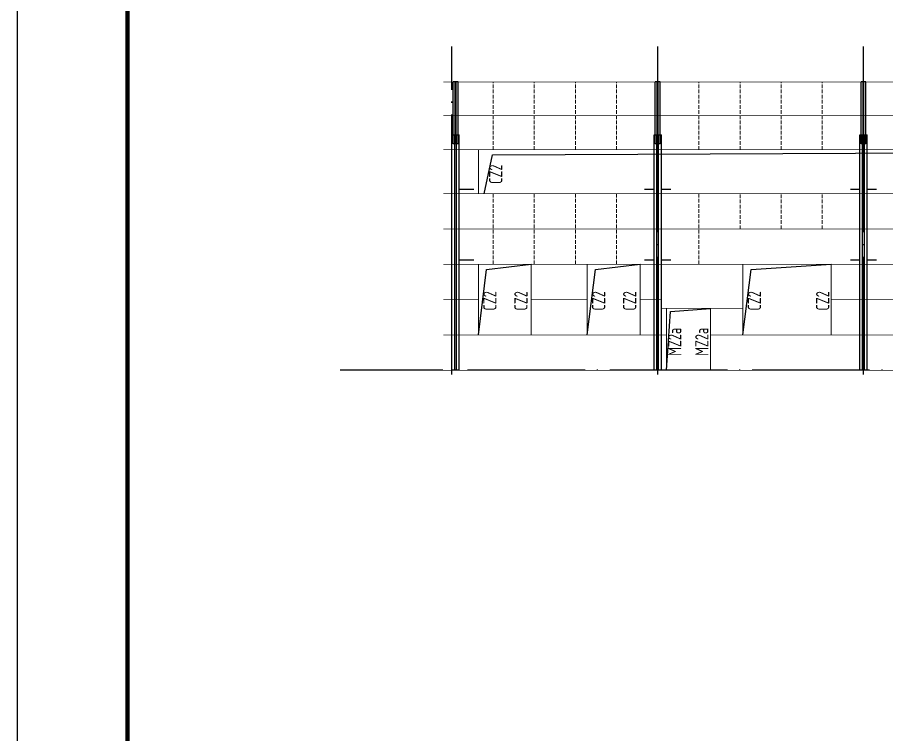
# Model space of a CAD drawing. Extents: x 492302 to 683319, y -252071 to 755100.
# Drawn here: x 503924 to 533494, y -2904 to 21475 of the extents above; entities that cross this region are included whole.
import ezdxf

# ---------------------------------------------------------------- set-up
doc = ezdxf.new("R2010")
doc.units = 0
doc.header["$LTSCALE"] = 1000
doc.header["$MEASUREMENT"] = 0
doc.linetypes.add('DASH', pattern=[0.35, 0.25, -0.1])
doc.linetypes.add('DOTE', pattern=[2.42, 2, -0.2, 0.02, -0.2])
for name, color, linetype in [('1001', 3, 'Continuous'), ('3T_WOOD', 21, 'Continuous'), ('DOTE', 14, 'DOTE'), ('LS', 2, 'Continuous'), ('TK', 4, 'Continuous'), ('屋面隅撑', 7, 'Continuous'), ('钢梁', 4, 'Continuous')]:
    doc.layers.add(name, color=color, linetype=linetype)
doc.layers.add('竖墙梁', color=6, linetype='Continuous', lineweight=18)
doc.styles.add('PkpmHz', font='Pkpmeng', dxfattribs={"width": 0.7, "bigfont": 'hztxt'})
doc.styles.add('TSSD_REIN', font='tssdeng.shx', dxfattribs={"width": 0.7, "bigfont": 'tssdchn.shx'})

# ---------------------------------------------------------------- blocks, each defined once
blk = doc.blocks.new('GeYuanFrame_57081753', base_point=(20.09, 4.53))
at = {"layer": 'TK'}
blk.add_lwpolyline([(20.09, 4.53), (20.09, 598.53), (861.09, 598.53), (861.09, 4.53)], close=True, dxfattribs=at)
at = {"layer": 'TK', "const_width": 1}
blk.add_lwpolyline([(45.09, 588.53), (851.09, 588.53), (851.09, 14.53), (45.09, 14.53)], close=True, dxfattribs=at)
blk = doc.blocks.new('Q231Q313213213')
at = {"layer": '钢梁'}
for p, q in [((5892290, 112809), (5892290, 114909)), ((5892457, 114909), (5892290, 114909)), ((5892360, 112809), (5892360, 114909)), ((5892387, 112809), (5892387, 114909)), ((5892457, 112809), (5892457, 114909)), ((5892248, 105109), (5892248, 113109)), ((5892248, 113109), (5892498, 113109)), ((5892343, 105109), (5892343, 113109)), ((5892403, 105109), (5892403, 113109)), ((5892498, 105109), (5892498, 113109)), ((5892457, 112809), (5892290, 112809)), ((5892498, 105109), (5892248, 105109)), ((5892498, 105109), (5892248, 105109))]:
    blk.add_line(p, q, dxfattribs=at)
blk = doc.blocks.new('awqsd54w52334')
at = {"layer": '1001', "const_width": 35}
for points in [[(50582, 181695), (50582, 183195)], [(50582, 176895), (50582, 179295)], [(52382, 176895), (52382, 179295)], [(54282, 176895), (54282, 179295)], [(56082, 176895), (56082, 179295)], [(59582, 176895), (59582, 179295)], [(62582, 176895), (62582, 179295)], [(56982, 175695), (56982, 177795)], [(58482, 175695), (58482, 177795)]]:
    blk.add_lwpolyline(points, dxfattribs=at)

msp = doc.modelspace()

# ---------------------------------------------------------------- linework, layer by layer
at = {"color": 2, "const_width": 20}
for points in [[(518418.8, 19282.1), (561133.5, 19282.1)], [(518418.8, 18132.1), (561133.5, 18132.1)], [(518418.8, 16982.1), (561133.5, 16982.1)], [(518418.8, 15482.1), (561133.5, 15482.1)], [(518418.8, 14282.1), (561133.5, 14282.1)], [(518418.8, 13082.1), (561133.5, 13082.1)], [(518418.8, 11882.1), (519607.2, 11882.1)], [(521407.2, 11882.1), (523307.2, 11882.1)], [(525107.2, 11882.1), (525832.2, 11882.1)], [(531607.2, 11882.1), (533807.2, 11882.1)], [(525832.2, 11582.1), (528607.2, 11582.1)], [(518418.8, 10682.1), (526007.2, 10682.1)], [(527507.2, 10682.1), (561133.5, 10682.1)], [(518117.4, 9482.1), (561133.5, 9482.1)]]:
    msp.add_lwpolyline(points, dxfattribs=at)
at = {"layer": '3T_WOOD', "color": 1}
for points in [[(519807.2, 15482.1), (520087.2, 16806.4), (559607.2, 16982.1)], [(519607.2, 10682.1), (519887.2, 12906.4), (521407.2, 13082.1)], [(523307.2, 10682.1), (523587.2, 12906.4), (525107.2, 13082.1)], [(528607.2, 10682.1), (528887.2, 12906.4), (531607.2, 13082.1)], [(526007.2, 9482.1), (526144.8, 11474.8), (527507.2, 11582.1)]]:
    msp.add_lwpolyline(points, dxfattribs=at)
at = {"layer": 'DOTE', "ltscale": 2}
for p, q in [((518707.2, 9332.1), (518707.2, 20482.1)), ((525707.2, 9332.1), (525707.2, 20482.1)), ((532707.2, 9332.1), (532707.2, 20482.1)), ((561956, 9482.1), (514901, 9482.1))]:
    msp.add_line(p, q, dxfattribs=at)
at = {"layer": '屋面隅撑', "color": 4, "const_width": 50}
for points in [[(519463.3, 15631.6), (518957.2, 15631.6)], [(525582.2, 15631.6), (525257.8, 15631.6)], [(526156.7, 15631.6), (525832.2, 15631.6)], [(532582.2, 15631.6), (532257.8, 15631.6)], [(533156.7, 15631.6), (532832.2, 15631.6)], [(519463.3, 13231.6), (518957.2, 13231.6)], [(525582.2, 13231.6), (525257.8, 13231.6)], [(526156.7, 13231.6), (525832.2, 13231.6)], [(532582.2, 13231.6), (532257.8, 13231.6)], [(533156.7, 13231.6), (532832.2, 13231.6)]]:
    msp.add_lwpolyline(points, dxfattribs=at)
at = {"layer": '竖墙梁', "linetype": 'DASH', "ltscale": 0.5}
for points in [[(520107.2, 16970.4), (520107.2, 19282.1)], [(521507.2, 16970.4), (521507.2, 19282.1)], [(522907.2, 16970.4), (522907.2, 19282.1)], [(524307.2, 16970.4), (524307.2, 19282.1)], [(527107.2, 16970.4), (527107.2, 19282.1)], [(528507.2, 16970.4), (528507.2, 19282.1)], [(529907.2, 16970.4), (529907.2, 19282.1)], [(531307.2, 16970.4), (531307.2, 19282.1)], [(520107.2, 13082.1), (520107.2, 15482.1)], [(521507.2, 13082.1), (521507.2, 15482.1)], [(522907.2, 13082.1), (522907.2, 15482.1)], [(524307.2, 13082.1), (524307.2, 15482.1)], [(527107.2, 13082.1), (527107.2, 15482.1)], [(528507.2, 14282.1), (528507.2, 15482.1)], [(529907.2, 14282.1), (529907.2, 15482.1)], [(531307.2, 14282.1), (531307.2, 15482.1)]]:
    msp.add_lwpolyline(points, dxfattribs=at)

# ---------------------------------------------------------------- block references
at = {"layer": '3T_WOOD', "xscale": 150, "yscale": 150, "zscale": 150}
msp.add_blockref('GeYuanFrame_57081753', (503924.3, -34730.2), dxfattribs=at)
at = {"layer": '3T_WOOD'}
for name, p in [('Q231Q313213213', (-5373541.3, -95626.5)), ('Q231Q313213213', (-5366666.3, -95626.5)), ('Q231Q313213213', (-5359666.3, -95626.5)), ('awqsd54w52334', (469025.7, -166212.8))]:
    msp.add_blockref(name, p, dxfattribs=at)

# ---------------------------------------------------------------- texts
at = {"layer": 'LS', "width": 0.7}
for s, style, p in [('CZ2', 'PkpmHz', (520421.7, 15814.6)), ('CZ2', 'PkpmHz', (520221.7, 11510.7)), ('CZ2', 'PkpmHz', (521278.5, 11510.7)), ('CZ2', 'PkpmHz', (523921.7, 11510.7)), ('CZ2', 'PkpmHz', (524978.5, 11510.7)), ('CZ2', 'PkpmHz', (529221.7, 11510.7)), ('CZ2', 'PkpmHz', (531544, 11510.7)), ('MZ2a', 'TSSD_REIN', (526509, 9974.6)), ('MZ2a', 'TSSD_REIN', (527433.5, 9974.6))]:
    msp.add_text(s, height=450, rotation=90, dxfattribs=dict(at, style=style)).set_placement(p)

doc.saveas('drawing.dxf')
